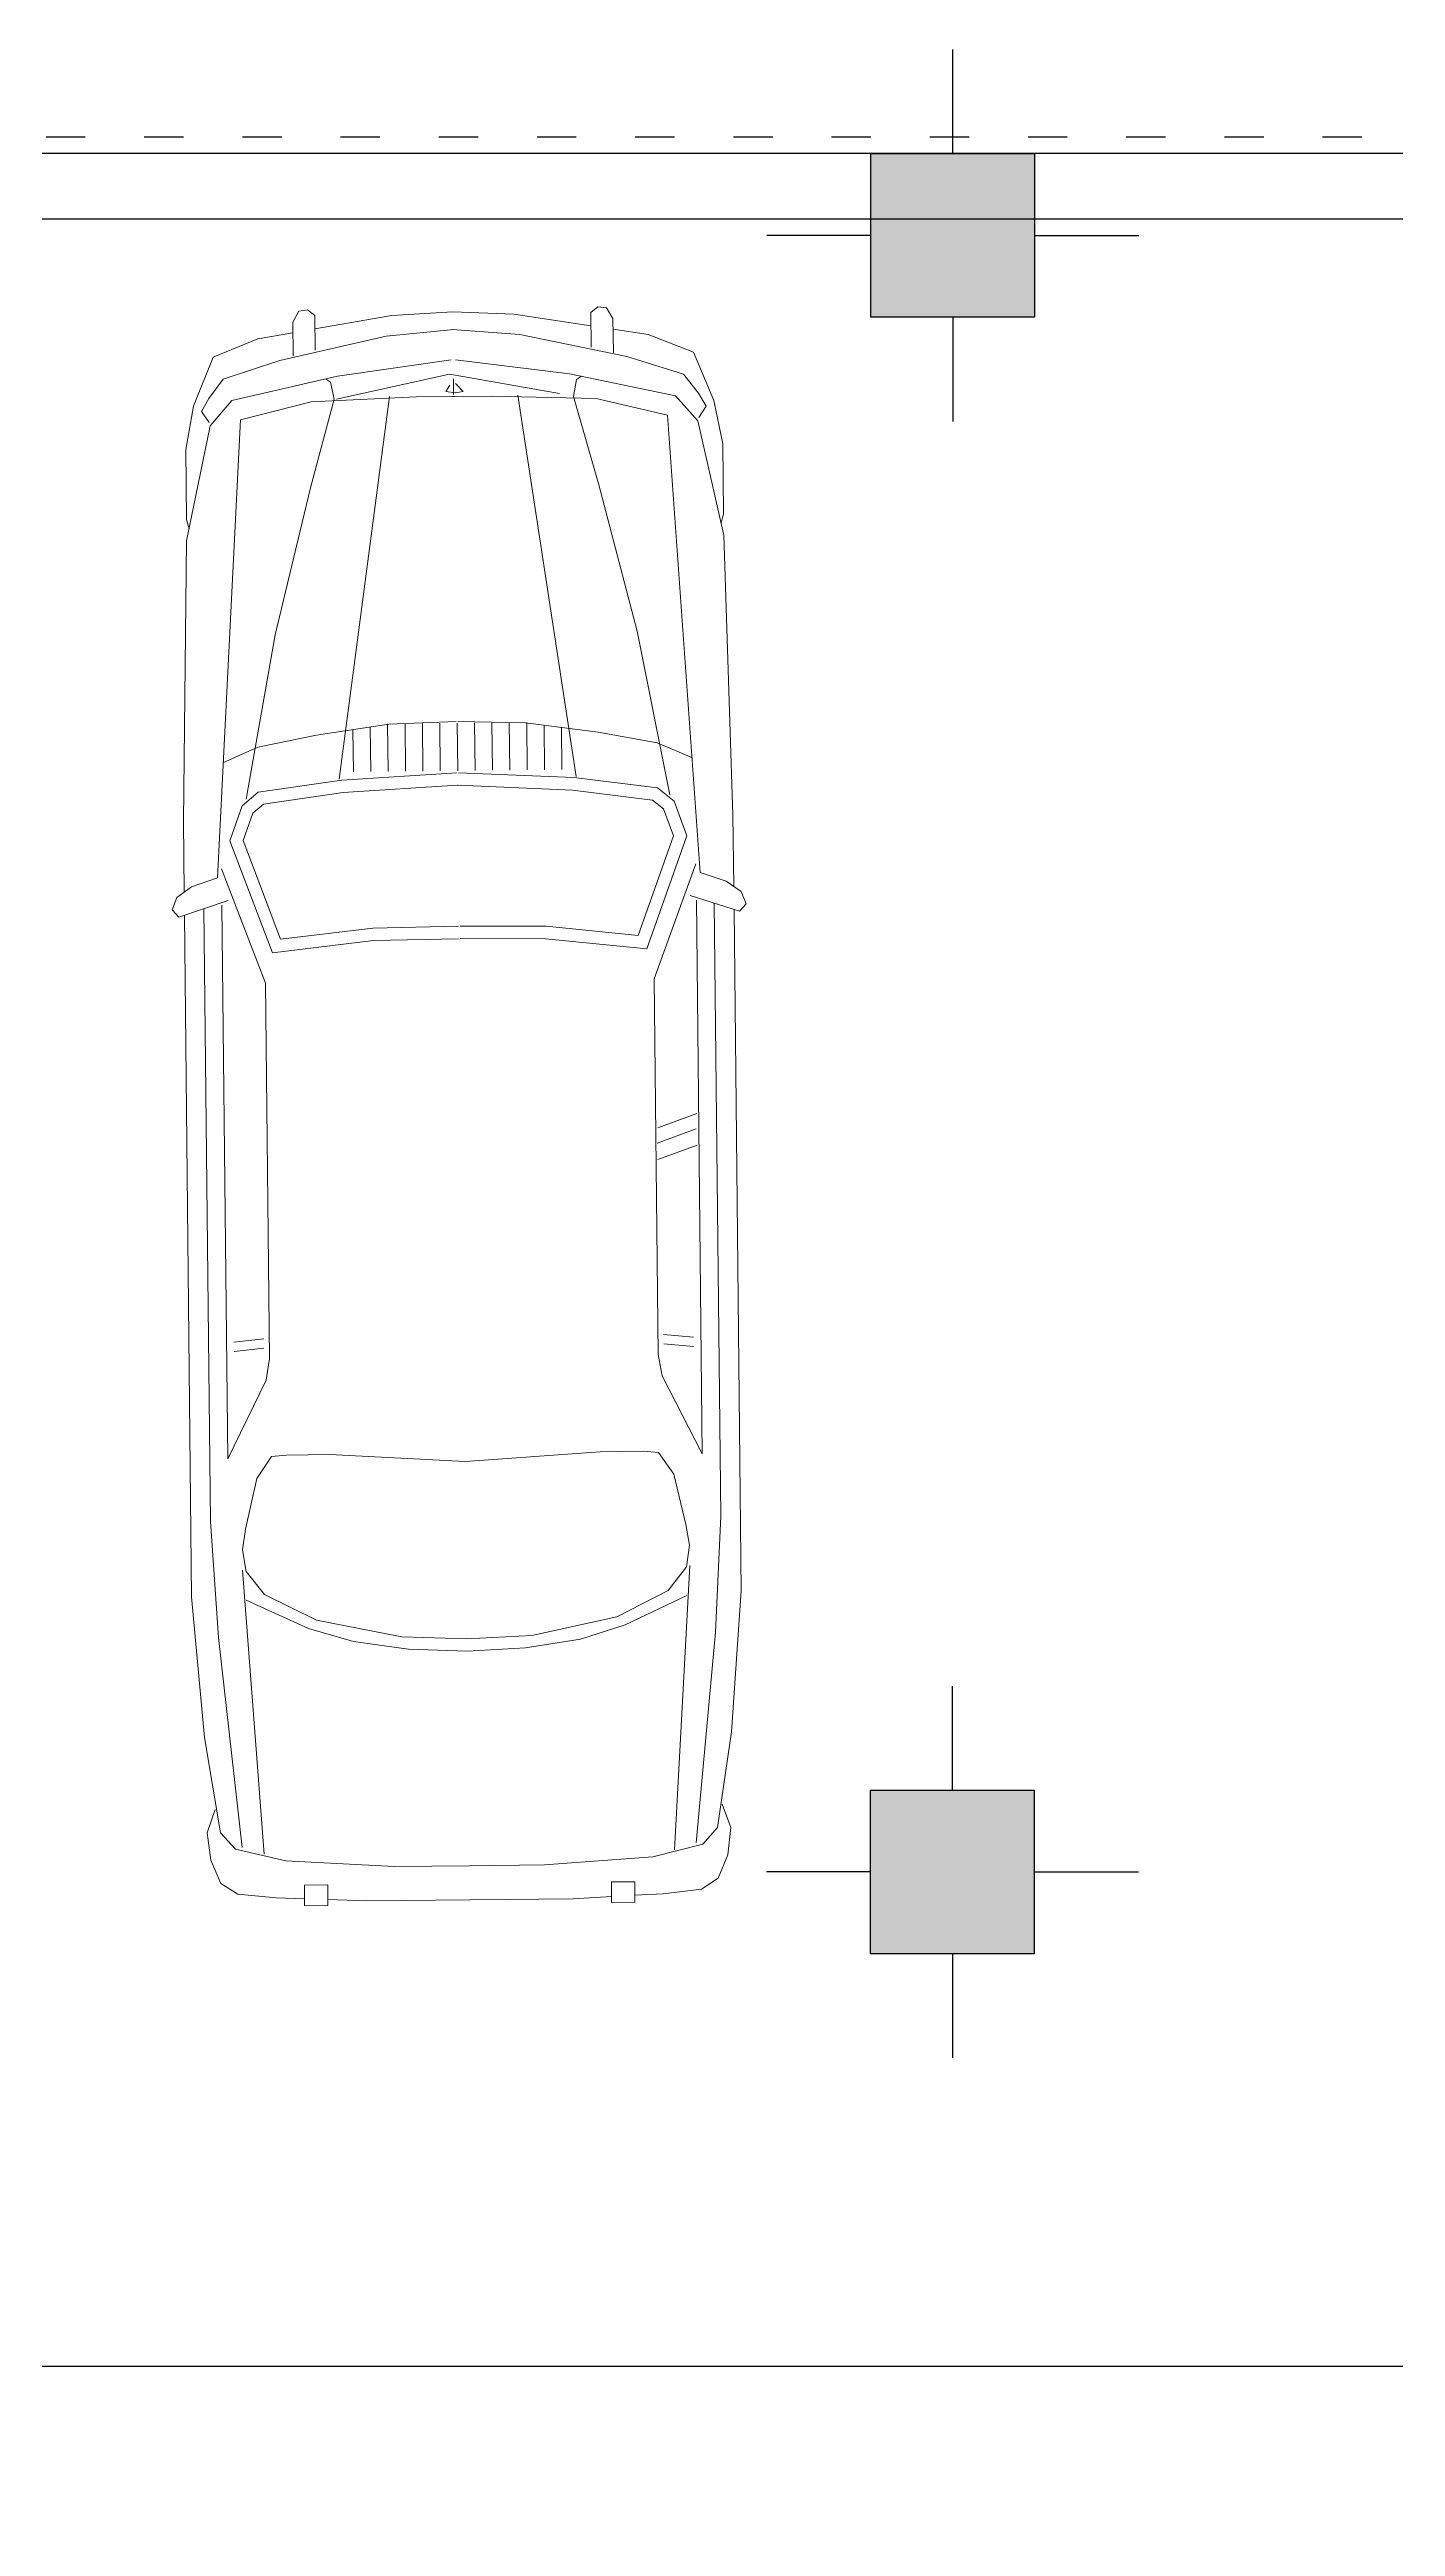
# Model space of a CAD drawing. Header units: metres. Extents: x -1655 to 449, y 40 to 361.
# Drawn here: x 62.23 to 66.34, y 55.99 to 63.56 of the extents above; entities that cross this region are included whole.
import ezdxf

# ---------------------------------------------------------------- set-up
doc = ezdxf.new("R2010")
doc.units = ezdxf.units.M
doc.header["$MEASUREMENT"] = 0
doc.linetypes.add('ACAD_ISO03W100', pattern=[30, 12, -18])
doc.layers.add('Layer5', color=31, linetype='Continuous', lineweight=9)
doc.styles.add('DIMPLAN', font='romanc.shx', dxfattribs={"height": 0.15})
doc.dimstyles.new('DIMPLAN', dxfattribs={"dimtxt": 0.009, "dimasz": 0.219, "dimexe": 0.2, "dimexo": 0.2, "dimgap": 0.05, "dimtad": 0, "dimzin": 0, "dimdsep": 46, "dimtxsty": 'DIMPLAN', "dimblk1": 'DOTSMALL', "dimblk2": 'DOTSMALL', "dimsah": 1, "dimcen": 0, "dimse1": 1, "dimse2": 1, "dimclrd": 1, "dimclre": 1, "dimclrt": 2, "dimadec": 0, "dimazin": 0, "dimtfac": 0.909091, "dimtofl": 0, "dimtmove": 1, "dimatfit": 3, "dimldrblk": 'DOTSMALL', "dimfxl": 0.2, "dimtolj": 1, "dimtzin": 0, "dimarcsym": 0})

# ---------------------------------------------------------------- blocks, each defined once
blk = doc.blocks.new('5050new')
h = blk.add_hatch(color=256)
h.dxf.hatch_style = 1
h.paths.add_polyline_path([(6309.3073, 1826.5446), (6308.8073, 1826.5446), (6308.8072, 1826.0446), (6309.3072, 1826.0446)])
for p, q in [((6309.0573, 1826.5446), (6309.0573, 1826.8627)), ((6308.8072, 1826.2946), (6308.4892, 1826.2947)), ((6309.3072, 1826.2946), (6309.6253, 1826.2946)), ((6309.0572, 1826.0446), (6309.0572, 1825.7266))]:
    blk.add_line(p, q)
blk.add_lwpolyline([(6308.8073, 1826.5446), (6309.3073, 1826.5446), (6309.3072, 1826.0446), (6308.8072, 1826.0446)], close=True)
blk = doc.blocks.new('axha')
for p in [(113.8771, 27.5763), (113.8761, 22.5763)]:
    blk.add_blockref('5050new', p)
blk = doc.blocks.new('A$C68021452')
at = {"color": 146}
for p, q in [((0.3873, 4.8387), (0.4064, 4.8721)), ((0.4064, 4.8721), (0.4332, 4.8752)), ((0.4332, 4.8752), (0.4548, 4.8575)), ((0.4548, 4.8575), (0.4548, 4.7521)), ((0.6905, 4.8554), (0.4548, 4.8171)), ((0.8765, 4.8648), (0.6905, 4.8554)), ((0.8765, 4.8648), (1.0625, 4.8554)), ((1.0625, 4.8554), (1.2982, 4.8171)), ((1.3199, 4.8752), (1.2982, 4.8575)), ((1.2982, 4.8575), (1.2982, 4.7521)), ((1.3466, 4.8721), (1.3199, 4.8752)), ((1.3657, 4.8387), (1.3466, 4.8721)), ((0.2803, 4.7886), (0.1427, 4.7334)), ((0.3873, 4.8061), (0.2803, 4.7886)), ((0.3465, 4.7219), (0.6727, 4.7928)), ((0.3873, 4.7344), (0.3873, 4.8387)), ((0.6727, 4.7928), (0.8791, 4.8106)), ((1.0803, 4.7928), (0.874, 4.8106)), ((1.4065, 4.7219), (1.0803, 4.7928)), ((1.3657, 4.7344), (1.3657, 4.8387)), ((1.3657, 4.8061), (1.4727, 4.7886)), ((1.4727, 4.7886), (1.6103, 4.7334)), ((0.1427, 4.7334), (0.0815, 4.5852)), ((0.1733, 4.6666), (0.3465, 4.7219)), ((0.8701, 4.7177), (0.5223, 4.6718)), ((0.8829, 4.7177), (1.2307, 4.6718)), ((1.5797, 4.6666), (1.4065, 4.7219)), ((1.6103, 4.7334), (1.6715, 4.5852)), ((0.1287, 4.6082), (0.1733, 4.6666)), ((0.5223, 4.6718), (0.1987, 4.6009)), ((0.5007, 4.6541), (0.4854, 4.6635)), ((0.5109, 4.6019), (0.5007, 4.6541)), ((0.5181, 4.602), (0.8648, 4.6744)), ((0.8527, 4.6212), (0.8648, 4.641)), ((0.8822, 4.6169), (0.8527, 4.6212)), ((0.8648, 4.6744), (1.1994, 4.6119)), ((0.8761, 4.6602), (0.8761, 4.6119)), ((0.8822, 4.6453), (0.9056, 4.6212)), ((0.9056, 4.6212), (0.8822, 4.6169)), ((1.2307, 4.6718), (1.5543, 4.6009)), ((1.2421, 4.6019), (1.2523, 4.6541)), ((1.2523, 4.6541), (1.2676, 4.6635)), ((1.6243, 4.6082), (1.5797, 4.6666)), ((0.0815, 4.5852), (0.0561, 4.4527)), ((0.1057, 4.5685), (0.1287, 4.6082)), ((0.1287, 4.5341), (0.1057, 4.5685)), ((0.1987, 4.6009), (0.1312, 4.5237)), ((0.1389, 3.1434), (0.2242, 4.5414)), ((0.2242, 4.5414), (0.4408, 4.5946)), ((0.4357, 4.3317), (0.5109, 4.6019)), ((0.4408, 4.5946), (0.7618, 4.6061)), ((0.5147, 3.4407), (0.6803, 4.6082)), ((0.7618, 4.6061), (0.8803, 4.6061)), ((0.9912, 4.6061), (0.8727, 4.6061)), ((1.3122, 4.5946), (0.9912, 4.6061)), ((1.2383, 3.4407), (1.0727, 4.6082)), ((1.3173, 4.3317), (1.2421, 4.6019)), ((1.5288, 4.5414), (1.3122, 4.5946)), ((1.6141, 3.1434), (1.5288, 4.5414)), ((1.5543, 4.6009), (1.6218, 4.5237)), ((1.6473, 4.5685), (1.6243, 4.6082)), ((1.6243, 4.5341), (1.6473, 4.5685)), ((1.6715, 4.5852), (1.697, 4.4527)), ((0.1312, 4.5237), (0.0561, 4.1731)), ((1.6218, 4.5237), (1.697, 4.1731)), ((0.0561, 4.4527), (0.0561, 4.2388)), ((1.697, 4.4527), (1.697, 4.2388)), ((0.3236, 3.8831), (0.4357, 4.3317)), ((1.4294, 3.8831), (1.3173, 4.3317)), ((0.0561, 4.2388), (0.064, 4.2103)), ((1.697, 4.2388), (1.689, 4.2103)), ((0.0561, 4.1731), (0.0369, 3.3176)), ((1.697, 4.1731), (1.7161, 3.3176)), ((0.2293, 3.3823), (0.3236, 3.8831)), ((1.5237, 3.3823), (1.4294, 3.8831)), ((0.4459, 3.5753), (0.2663, 3.5409)), ((0.6676, 3.6066), (0.4459, 3.5753)), ((0.5578, 3.4625), (0.5578, 3.5911)), ((0.611, 3.4625), (0.611, 3.5986)), ((0.6641, 3.4625), (0.6641, 3.6079)), ((0.874, 3.6129), (0.6676, 3.6066)), ((0.7172, 3.4625), (0.7172, 3.6079)), ((0.7703, 3.4625), (0.7703, 3.6079)), ((0.8234, 3.4625), (0.8234, 3.6079)), ((0.8765, 3.4625), (0.8765, 3.6079)), ((0.8791, 3.6129), (1.0854, 3.6066)), ((0.9296, 3.4625), (0.9296, 3.6079)), ((0.9827, 3.4625), (0.9827, 3.6079)), ((1.0358, 3.4625), (1.0358, 3.6079)), ((1.0854, 3.6066), (1.3071, 3.5753)), ((1.0889, 3.4625), (1.0889, 3.6079)), ((1.1421, 3.4625), (1.1421, 3.5986)), ((1.1952, 3.4625), (1.1952, 3.5911)), ((1.3071, 3.5753), (1.4867, 3.5409)), ((0.2663, 3.5409), (0.1592, 3.4939)), ((1.4867, 3.5409), (1.5938, 3.4939)), ((0.2663, 3.4032), (0.5223, 3.4376)), ((0.5223, 3.4376), (0.874, 3.4564)), ((0.5259, 3.3994), (0.876, 3.4181)), ((1.2271, 3.3994), (0.877, 3.4181)), ((1.2307, 3.4376), (0.8791, 3.4564)), ((1.4867, 3.4032), (1.2307, 3.4376)), ((0.1784, 3.2561), (0.2166, 3.3625)), ((0.2166, 3.3625), (0.2663, 3.4032)), ((0.2191, 3.2562), (0.2491, 3.3396)), ((0.2491, 3.3396), (0.2821, 3.3666)), ((0.2821, 3.3666), (0.5259, 3.3994)), ((1.4709, 3.3666), (1.2271, 3.3994)), ((1.5039, 3.3396), (1.4709, 3.3666)), ((1.5364, 3.3625), (1.4867, 3.4032)), ((1.5339, 3.2562), (1.5039, 3.3396)), ((1.5746, 3.2561), (1.5364, 3.3625)), ((0.0369, 3.3176), (0.0369, 3.1001)), ((0.3045, 2.9118), (0.1784, 3.2561)), ((0.3301, 2.9532), (0.2191, 3.2562)), ((1.4229, 2.9532), (1.5339, 3.2562)), ((1.4485, 2.9118), (1.5746, 3.2561)), ((1.7161, 3.3176), (1.7161, 3.1001)), ((0.014, 3.0839), (0.0599, 3.1163)), ((0.0599, 3.1163), (0.1389, 3.1434)), ((0.1516, 3.1705), (0.2828, 2.82)), ((1.6014, 3.1705), (1.4702, 2.82)), ((1.6931, 3.1163), (1.6141, 3.1434)), ((1.739, 3.0839), (1.6931, 3.1163)), ((0, 3.0464), (0.014, 3.0839)), ((0.0204, 3.0245), (0, 3.0464)), ((0.1707, 3.0735), (0.0204, 3.0245)), ((0.0369, 3.0299), (0.0369, 0.9473)), ((0.0968, 1.1768), (0.0968, 3.0494)), ((0.1516, 1.3677), (0.1516, 3.0589)), ((1.5823, 3.0735), (1.7326, 3.0245)), ((1.6014, 1.3677), (1.6014, 3.0589)), ((1.6562, 1.1768), (1.6562, 3.0494)), ((1.7161, 3.0299), (1.7161, 0.9473)), ((1.7326, 3.0245), (1.753, 3.0464)), ((1.753, 3.0464), (1.739, 3.0839)), ((0.6117, 2.9845), (0.3301, 2.9532)), ((0.8735, 2.9877), (0.6117, 2.9845)), ((0.8795, 2.9877), (1.1413, 2.9845)), ((1.1413, 2.9845), (1.4229, 2.9532)), ((0.6141, 2.9462), (0.3045, 2.9118)), ((0.874, 2.9493), (0.6141, 2.9462)), ((0.8791, 2.9493), (1.1389, 2.9462)), ((1.1389, 2.9462), (1.4485, 2.9118)), ((0.2828, 2.82), (0.2828, 1.6724)), ((1.4702, 2.82), (1.4702, 1.6724)), ((1.5937, 2.361), (1.474, 2.3182)), ((1.5963, 2.4079), (1.4766, 2.3651)), ((1.5955, 2.3104), (1.4757, 2.2677)), ((0.2658, 1.7335), (0.1744, 1.7243)), ((0.2658, 1.7051), (0.1744, 1.6958)), ((0.2828, 1.6724), (0.2714, 1.6066)), ((1.4702, 1.6724), (1.4816, 1.6066)), ((1.4872, 1.7335), (1.5786, 1.7243)), ((1.4872, 1.7051), (1.5786, 1.6958)), ((0.2714, 1.6066), (0.1516, 1.3677)), ((1.4816, 1.6066), (1.6014, 1.3677)), ((0.2854, 1.373), (0.2395, 1.3062)), ((0.3312, 1.3771), (0.2854, 1.373)), ((0.4637, 1.3771), (0.3312, 1.3771)), ((0.8765, 1.3521), (0.4637, 1.3771)), ((0.8765, 1.3521), (1.2893, 1.3771)), ((1.2893, 1.3771), (1.4218, 1.3771)), ((1.4218, 1.3771), (1.4676, 1.373)), ((1.4676, 1.373), (1.5135, 1.3062)), ((0.2395, 1.3062), (0.2038, 1.1518)), ((1.5135, 1.3062), (1.5492, 1.1518)), ((0.1172, 0.8221), (0.0968, 1.1768)), ((0.2038, 1.1518), (0.1936, 1.0892)), ((1.5492, 1.1518), (1.5594, 1.0892)), ((1.6358, 0.8221), (1.6562, 1.1768)), ((0.1936, 1.0892), (0.2038, 1.0224)), ((1.5594, 1.0892), (1.5492, 1.0224)), ((0.1936, 1.0266), (0.2497, 0.1586)), ((0.2038, 1.0224), (0.2599, 0.9515)), ((1.5492, 1.0224), (1.4931, 0.9515)), ((1.5594, 1.0266), (1.5033, 0.1586)), ((0.0369, 0.9473), (0.0713, 0.5175)), ((0.3924, 0.8471), (0.2038, 0.9348)), ((0.2599, 0.9515), (0.4179, 0.8722)), ((1.4931, 0.9515), (1.3351, 0.8722)), ((1.3606, 0.8471), (1.5492, 0.9348)), ((1.7161, 0.9473), (1.6817, 0.5175)), ((0.53, 0.8054), (0.3924, 0.8471)), ((0.4179, 0.8722), (0.6778, 0.8179)), ((1.3351, 0.8722), (1.0752, 0.8179)), ((1.223, 0.8054), (1.3606, 0.8471)), ((0.1835, 0.1794), (0.1172, 0.8221)), ((0.6981, 0.7804), (0.53, 0.8054)), ((0.6778, 0.8179), (0.8765, 0.8096)), ((0.8765, 0.772), (0.6981, 0.7804)), ((1.0752, 0.8179), (0.8765, 0.8096)), ((0.8765, 0.772), (1.0549, 0.7804)), ((1.0549, 0.7804), (1.223, 0.8054)), ((1.5696, 0.1794), (1.6358, 0.8221)), ((0.0713, 0.5175), (0.1172, 0.2253)), ((1.6817, 0.5175), (1.6358, 0.2253)), ((0.0764, 0.2253), (0.1019, 0.2963)), ((1.6766, 0.2253), (1.6511, 0.2963)), ((0.0866, 0.1419), (0.0764, 0.2253)), ((0.1172, 0.2253), (0.1631, 0.1753)), ((0.1631, 0.1753), (0.3159, 0.1377)), ((1.5899, 0.1753), (1.4371, 0.1377)), ((1.6358, 0.2253), (1.5899, 0.1753)), ((1.6664, 0.1419), (1.6766, 0.2253)), ((0.1172, 0.0709), (0.0866, 0.1419)), ((0.3159, 0.1377), (0.6472, 0.1168)), ((0.6472, 0.1168), (0.8765, 0.1168)), ((1.1058, 0.1168), (0.8765, 0.1168)), ((1.4371, 0.1377), (1.1058, 0.1168)), ((1.6358, 0.0709), (1.6664, 0.1419)), ((0.1682, 0.0376), (0.1172, 0.0709)), ((0.2854, 0.025), (0.1682, 0.0376)), ((0.372, 0.0211), (0.2854, 0.025)), ((0.372, 0.0626), (0.4433, 0.0626)), ((0.372, 0), (0.372, 0.0626)), ((0.4433, 0), (0.372, 0)), ((0.4433, 0.0626), (0.4433, 0)), ((0.5606, 0.0125), (0.4433, 0.0179)), ((0.8765, 0.0125), (0.5606, 0.0125)), ((0.8765, 0.0125), (1.1925, 0.0125)), ((1.1925, 0.0125), (1.3097, 0.0179)), ((1.3097, 0.0626), (1.3097, 0)), ((1.381, 0.0626), (1.3097, 0.0626)), ((1.3097, 0), (1.381, 0)), ((1.381, 0), (1.381, 0.0626)), ((1.381, 0.0211), (1.4676, 0.025)), ((1.4676, 0.025), (1.5848, 0.0376)), ((1.5848, 0.0376), (1.6358, 0.0709))]:
    blk.add_line(p, q, dxfattribs=at)
blk = doc.blocks.new('_DOTSMALL')
at = {"color": 0, "linetype": 'ByBlock', "const_width": 0.5}
blk.add_lwpolyline([(-0.0625, 0, 1), (0.0625, 0, 1)], format="xyb", close=True, dxfattribs=at)
blk = doc.blocks.new('*D125')
at = {"color": 1, "lineweight": -2, "ltscale": 0.1, "transparency": 16777216}
for p, q in [((51.2913, 56.479), (60.6757, 56.479)), ((70.7388, 56.479), (61.3543, 56.479))]:
    blk.add_line(p, q, dxfattribs=at)
at = {"layer": 'DEFPOINTS', "color": 0, "ltscale": 0.1, "transparency": 16777216}
for p in [(70.7388, 56.479), (51.2913, 55.9905), (70.7388, 55.9905)]:
    blk.add_point(p, dxfattribs=at)
at = {"color": 1, "lineweight": -2, "ltscale": 0.1, "transparency": 16777216, "xscale": 0.2189999999999999, "yscale": 0.2189999999999999, "zscale": 0.2189999999999999, "rotation": 180}
blk.add_blockref('_DOTSMALL', (51.2913, 56.479), dxfattribs=at)
at = {"color": 1, "lineweight": -2, "ltscale": 0.1, "transparency": 16777216, "xscale": 0.2189999999999999, "yscale": 0.2189999999999999, "zscale": 0.2189999999999999}
blk.add_blockref('_DOTSMALL', (70.7388, 56.479), dxfattribs=at)
at = {"color": 2, "ltscale": 0.1, "transparency": 16777216, "insert": (61.015, 56.479), "char_height": 0.15, "attachment_point": 5, "style": 'DIMPLAN'}
blk.add_mtext('\\A1;{\\C242;19.45}', dxfattribs=at)

msp = doc.modelspace()

# ---------------------------------------------------------------- linework, layer by layer
at = {"color": 64, "linetype": 'ACAD_ISO03W100', "ltscale": 0.01}
msp.add_line((70.739, 63.2907), (51.2067, 63.2909), dxfattribs=at)
for p, q in [((70.7389, 63.2402), (51.2795, 63.2402)), ((68.1872, 63.0402), (54.6372, 63.0402))]:
    msp.add_line(p, q)

# ---------------------------------------------------------------- block references
msp.add_blockref('axha', (-6357.9454, -1790.8808))
at = {"layer": 'Layer5', "rotation": 0.6119825888450046}
msp.add_blockref('A$C68021452', (62.6371, 57.8832), dxfattribs=at)

# ---------------------------------------------------------------- dimensions: what is measured, and where the dimension line sits
at = {"color": 242, "ltscale": 0.1, "true_color": 0xcd2027}
dim = msp.add_aligned_dim(p1=(51.2913, 55.9905), p2=(70.7388, 55.9905), distance=0.4885, text='{\\C242;<>}', dimstyle='DIMPLAN', override={"dimfxl": 0.1, "dimfxlon": 1, "dimarcsym": 1}, dxfattribs=at)
dim.commit()
dim.dimension.update_dxf_attribs({"geometry": '*D125', "text_midpoint": (61.015, 56.479)})

doc.saveas('drawing.dxf')
